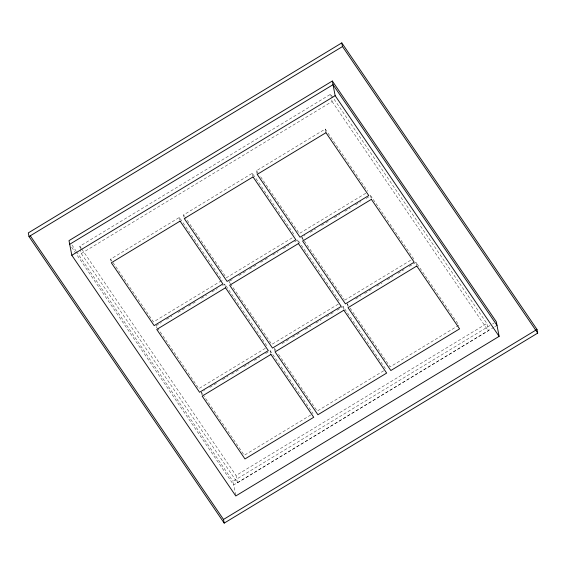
<?xml version="1.0" encoding="UTF-8"?>
<svg xmlns="http://www.w3.org/2000/svg" width="566" height="566" viewBox="0 0 566 566"><rect width="100%" height="100%" fill="white"/><g stroke="black" fill="none" stroke-linecap="round" stroke-linejoin="round"><path stroke-width="0.42" stroke-dasharray="2.83 2.12" d="M80.322 248.658L79.848 246.217L330.671 94.189L486.859 323.448L488.267 330.777L237.444 482.805L81.263 253.54L80.478 249.472M81.263 253.54L332.086 101.512L331.301 97.444M111.063 261.315L110.639 259.115L179.387 217.443L222.197 280.283M183.992 217.111L183.568 214.91L252.323 173.238L295.134 236.079M257.205 174.37L256.504 170.706L325.252 129.034L367.567 191.145M221.448 280.743L153.45 321.955L110.639 259.115M292.113 237.911L226.379 277.75L185.061 217.103M365.799 193.247L299.315 233.546L259.49 175.092M156.053 325.775L161.338 322.57M166.63 319.365L171.915 316.161M177.957 312.496L184.757 308.378M188.535 306.086L195.334 301.968M201.383 298.303L206.668 295.098M211.96 291.893L217.245 288.688M222.537 285.483L224.801 284.104L267.612 346.951M229.739 281.118L233.517 278.826M238.802 275.621L245.602 271.496M249.38 269.211L256.179 265.086M260.714 262.341L267.513 258.216M272.805 255.011L278.09 251.806M283.382 248.601L288.667 245.396M294.709 241.732L297.737 239.899L340.046 302.011M302.336 239.567L301.911 237.366L304.94 235.534M310.225 232.329L315.517 229.124M321.559 225.459L328.358 221.341M334.4 217.677L339.692 214.472M344.977 211.267L350.269 208.062M355.554 204.857L360.846 201.652M366.131 198.447L370.666 195.695L413.477 258.535L413.76 260.006M265.348 348.323L198.857 388.623L157.546 327.969M338.277 304.119L271.793 344.418L230.97 284.493M344.722 300.206L411.213 259.914M201.885 394.636L201.461 392.443L204.482 390.611M209.774 387.406L216.573 383.281M222.615 379.616L227.907 376.411M231.685 374.126L238.484 370.001M243.769 366.796L249.061 363.591M254.346 360.386L259.638 357.181M265.68 353.517L270.215 350.771L313.026 413.612M281.953 343.654L288.752 339.536M292.53 337.244L299.329 333.126M305.371 329.462L310.663 326.257M315.948 323.052L321.24 319.847M326.525 316.635L333.324 312.517M337.103 310.225L343.145 306.567L385.955 369.407M347.75 306.227L347.326 304.027L349.597 302.654M355.639 298.99L360.924 295.785M364.702 293.499L371.501 289.375M376.793 286.17L382.078 282.965M387.37 279.76L392.655 276.555M397.948 273.35L403.99 269.685M409.282 266.48L416.081 262.355L458.892 325.202L390.137 366.874L348.819 306.22M310.755 414.984L244.271 455.283L203.951 396.094M383.691 370.78L317.208 411.079L277.382 352.618M237.444 482.805L236.029 475.475L486.859 323.448M235.626 495.13L232.966 481.319L491.769 324.452M492.526 324L494.033 323.08M493.984 327.205L233.673 484.984L76.162 253.773M494.741 326.745L497.005 325.372M332.086 101.512L488.267 330.777M256.504 170.706L258.987 174.356M301.911 237.366L303.907 240.288M304.402 241.024L344.227 299.478M347.326 304.027L348.323 305.491M183.568 214.91L184.566 216.375M230.475 283.764L228.982 281.571L229.407 283.771M274.397 348.239L276.887 351.889M201.461 392.443L203.456 395.365M79.848 246.217L81.341 248.403M81.837 249.139L236.029 475.475M71.974 245L75.95 250.837M76.445 251.566L232.966 481.319M71.691 247.208L75.66 253.044M416.081 262.355L416.647 265.291M370.666 195.695L371.232 198.624M330.671 94.189L331.145 96.63M325.252 129.034L325.959 132.699M343.145 306.567L343.711 309.496M297.737 239.899L298.296 242.835M252.323 173.238L252.889 176.168M274.538 348.967L274.963 351.168M270.215 350.771L270.781 353.7M224.801 284.104L225.367 287.04M179.387 217.443L179.953 220.372M156.188 326.511L156.471 327.976"/><path stroke-width="0.85" d="M341.793 42.889L28.3 232.902L29.008 236.567L224.207 523.111L537.7 333.098L536.993 329.433L341.793 42.889L342.501 46.553L537.7 333.098M29.008 236.567L342.501 46.553M332.327 81.016L68.995 240.628L71.818 255.28L235.789 495.972L499.12 336.367L496.297 321.707L332.327 81.016L335.15 95.668L499.12 336.367M69.703 244.293L333.034 84.681L497.005 325.372M71.818 255.28L335.15 95.668M224.207 523.111L223.499 519.447L536.993 329.433M30.288 235.824L223.499 519.447M180.094 221.108L111.346 262.78L154.15 325.62L222.905 283.948L180.094 221.108M253.03 176.903L184.275 218.575L227.086 281.415L295.834 239.743L253.03 176.903M325.959 132.699L257.205 174.37L300.015 237.211L368.77 195.539L325.959 132.699M225.509 287.769L156.754 329.44L199.565 392.28L268.319 350.609L225.509 287.769M298.438 243.564L229.69 285.236L272.501 348.076L341.248 306.404L298.438 243.564M371.374 199.359L302.619 241.031L345.43 303.871L414.185 262.2L371.374 199.359M270.923 354.429L202.168 396.101L244.979 458.948L313.734 417.276L270.923 354.429M343.852 310.225L275.097 351.896L317.908 414.744L386.663 373.072L343.852 310.225M416.788 266.02L348.033 307.692L390.844 370.532L459.592 328.86L416.788 266.02"/></g></svg>
